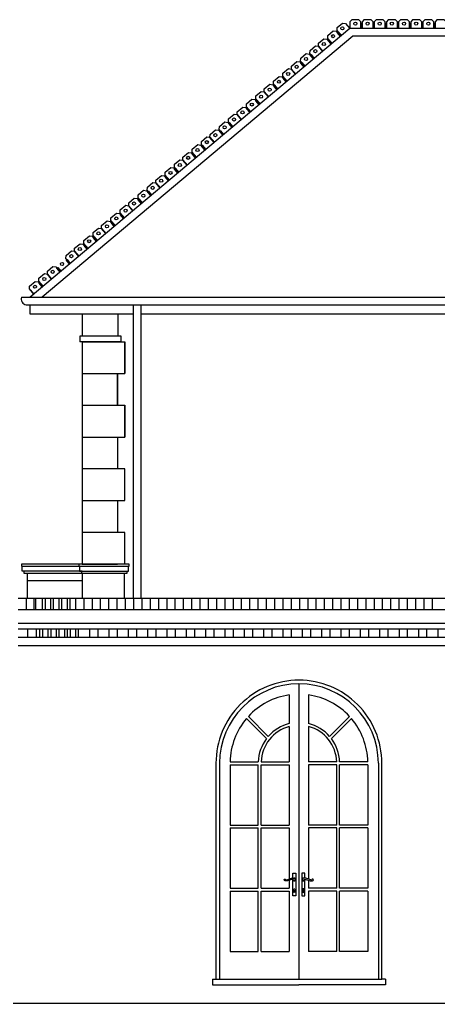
# Model space of a CAD drawing. Header units: millimetres. Extents: x -5841 to 140562, y 1006 to 102310.
# Drawn here: x 14828 to 18615, y 20265 to 29149 of the extents above; entities that cross this region are included whole.
import ezdxf

# ---------------------------------------------------------------- set-up
doc = ezdxf.new("R2010")
doc.units = ezdxf.units.MM
doc.header["$LTSCALE"] = 10
doc.layers.add('CONCEPT HOUSE', color=7, linetype='Continuous')

msp = doc.modelspace()

# ---------------------------------------------------------------- linework, layer by layer
at = {"color": 140, "ltscale": 10, "transparency": 33554559}
for points in [[(17914.3, 29068.9), (17914.3, 29128.9), (17896.8, 29148.9), (17831.8, 29148.9), (17814.3, 29128.9), (17814.3, 29068.9)], [(18024.3, 29068.9), (18024.3, 29128.9), (18006.8, 29148.9), (17941.8, 29148.9), (17924.3, 29128.9), (17924.3, 29068.9)], [(18134.3, 29068.9), (18134.3, 29128.9), (18116.8, 29148.9), (18051.8, 29148.9), (18034.3, 29128.9), (18034.3, 29068.9)], [(18244.3, 29068.9), (18244.3, 29128.9), (18226.8, 29148.9), (18161.8, 29148.9), (18144.3, 29128.9), (18144.3, 29068.9)], [(18354.3, 29068.9), (18354.3, 29128.9), (18336.8, 29148.9), (18271.8, 29148.9), (18254.3, 29128.9), (18254.3, 29068.9)], [(18464.3, 29068.9), (18464.3, 29128.9), (18446.8, 29148.9), (18381.8, 29148.9), (18364.3, 29128.9), (18364.3, 29068.9)], [(18574.3, 29068.9), (18574.3, 29128.9), (18556.8, 29148.9), (18491.8, 29148.9), (18474.3, 29128.9), (18474.3, 29068.9)], [(18684.3, 29068.9), (18684.3, 29128.9), (18666.8, 29148.9), (18601.8, 29148.9), (18584.3, 29128.9), (18584.3, 29068.9)], [(17737, 29004.5), (17698.4, 29050.4), (17698.9, 29077), (17748.6, 29118.8), (17774.9, 29114.8), (17813.5, 29068.9)], [(17924.3, 29068.9), (17924.3, 29113.9), (17914.3, 29113.9), (17914.3, 29068.9)], [(18034.3, 29068.9), (18034.3, 29113.9), (18024.3, 29113.9), (18024.3, 29068.9)], [(18144.3, 29068.9), (18144.3, 29113.9), (18134.3, 29113.9), (18134.3, 29068.9)], [(18254.3, 29068.9), (18254.3, 29113.9), (18244.3, 29113.9), (18244.3, 29068.9)], [(18364.3, 29068.9), (18364.3, 29113.9), (18354.3, 29113.9), (18354.3, 29068.9)], [(18474.3, 29068.9), (18474.3, 29113.9), (18464.3, 29113.9), (18464.3, 29068.9)], [(18584.3, 29068.9), (18584.3, 29113.9), (18574.3, 29113.9), (18574.3, 29068.9)], [(17568.7, 28862.8), (17530, 28908.7), (17530.6, 28935.3), (17580.3, 28977.2), (17606.6, 28973.1), (17645.2, 28927.2)], [(17652.8, 28933.7), (17614.2, 28979.6), (17614.7, 29006.1), (17664.5, 29048), (17690.7, 29044), (17729.4, 28998)], [(17645.2, 28927.2), (17616.2, 28961.7), (17623.9, 28968.1), (17652.8, 28933.7)], [(17729.4, 28998), (17700.4, 29032.5), (17708, 29038.9), (17737, 29004.5)], [(17492.2, 28798.4), (17453.5, 28844.4), (17454, 28870.9), (17503.8, 28912.8), (17530, 28908.7), (17568.7, 28862.8)], [(17408, 28727.6), (17369.4, 28773.5), (17369.9, 28800.1), (17419.6, 28841.9), (17445.9, 28837.9), (17484.5, 28792)], [(17484.5, 28792), (17455.5, 28826.4), (17463.2, 28832.9), (17492.2, 28798.4)], [(17246.8, 28593), (17208.2, 28639), (17208.7, 28665.5), (17258.4, 28707.4), (17284.7, 28703.3), (17323.3, 28657.4)], [(17323.8, 28656.8), (17285.2, 28702.7), (17285.7, 28729.3), (17335.5, 28771.1), (17361.7, 28767.1), (17400.4, 28721.2)], [(17400.4, 28721.2), (17371.4, 28755.6), (17379, 28762), (17408, 28727.6)], [(17162.6, 28522.2), (17124, 28568.1), (17124.5, 28594.7), (17174.2, 28636.5), (17200.5, 28632.5), (17239.1, 28586.6)], [(17239.1, 28586.6), (17210.2, 28621), (17217.8, 28627.5), (17246.8, 28593)], [(17078.5, 28451.4), (17039.8, 28497.3), (17040.3, 28523.9), (17090.1, 28565.7), (17116.3, 28561.7), (17155, 28515.8)], [(17155, 28515.8), (17126, 28550.2), (17133.7, 28556.6), (17162.6, 28522.2)], [(16917.6, 28316.4), (16879, 28362.3), (16879.5, 28388.9), (16929.2, 28430.7), (16955.5, 28426.7), (16994.1, 28380.8)], [(17001.8, 28387.2), (16963.1, 28433.1), (16963.7, 28459.7), (17013.4, 28501.5), (17039.7, 28497.5), (17078.3, 28451.6)], [(16833.5, 28245.6), (16794.8, 28291.5), (16795.3, 28318), (16845.1, 28359.9), (16871.3, 28355.8), (16910, 28309.9)], [(16910, 28309.9), (16881, 28344.4), (16888.6, 28350.8), (16917.6, 28316.4)], [(16994.1, 28380.8), (16965.2, 28415.2), (16972.8, 28421.6), (17001.8, 28387.2)], [(16756.4, 28181.8), (16717.8, 28227.7), (16718.3, 28254.3), (16768, 28296.1), (16794.3, 28292.1), (16832.9, 28246.2)], [(16672.2, 28111), (16633.6, 28156.9), (16634.1, 28183.5), (16683.8, 28225.3), (16710.1, 28221.3), (16748.7, 28175.4)], [(16748.7, 28175.4), (16719.8, 28209.8), (16727.4, 28216.2), (16756.4, 28181.8)], [(16510.7, 27976.8), (16472.1, 28022.7), (16472.6, 28049.3), (16522.3, 28091.1), (16548.6, 28087.1), (16587.2, 28041.2)], [(16588.1, 28040.2), (16549.4, 28086.1), (16550, 28112.6), (16599.7, 28154.5), (16626, 28150.4), (16664.6, 28104.5)], [(16664.6, 28104.5), (16635.6, 28139), (16643.3, 28145.4), (16672.2, 28111)], [(16426.5, 27906), (16387.9, 27951.9), (16388.4, 27978.4), (16438.1, 28020.3), (16464.4, 28016.3), (16503, 27970.3)], [(16503, 27970.3), (16474.1, 28004.8), (16481.7, 28011.2), (16510.7, 27976.8)], [(16342.4, 27835.1), (16303.7, 27881), (16304.3, 27907.6), (16354, 27949.5), (16380.3, 27945.4), (16418.9, 27899.5)], [(16418.9, 27899.5), (16389.9, 27933.9), (16397.6, 27940.4), (16426.5, 27906)], [(16182.3, 27699.1), (16143.7, 27745.1), (16144.2, 27771.6), (16194, 27813.5), (16220.2, 27809.4), (16258.9, 27763.5)], [(16266.5, 27770), (16227.9, 27815.9), (16228.4, 27842.5), (16278.1, 27884.3), (16304.4, 27880.3), (16343, 27834.4)], [(16098.2, 27628.3), (16059.5, 27674.2), (16060.1, 27700.8), (16109.8, 27742.6), (16136.1, 27738.6), (16174.7, 27692.7)], [(16174.7, 27692.7), (16145.7, 27727.1), (16153.4, 27733.6), (16182.3, 27699.1)], [(16258.9, 27763.5), (16229.9, 27798), (16237.5, 27804.4), (16266.5, 27770)], [(16021.4, 27564.3), (15982.7, 27610.2), (15983.3, 27636.8), (16033, 27678.6), (16059.3, 27674.6), (16097.9, 27628.7)], [(15937.2, 27493.5), (15898.6, 27539.4), (15899.1, 27565.9), (15948.8, 27607.8), (15975.1, 27603.7), (16013.7, 27557.8)], [(16013.7, 27557.8), (15984.7, 27592.3), (15992.4, 27598.7), (16021.4, 27564.3)], [(15776.1, 27358.7), (15737.5, 27404.6), (15738, 27431.2), (15787.7, 27473), (15814, 27469), (15852.7, 27423.1)], [(15853, 27422.6), (15814.4, 27468.5), (15814.9, 27495.1), (15864.7, 27537), (15890.9, 27532.9), (15929.6, 27487)], [(15929.6, 27487), (15900.6, 27521.4), (15908.2, 27527.9), (15937.2, 27493.5)], [(15692, 27287.9), (15653.3, 27333.8), (15653.9, 27360.4), (15703.6, 27402.2), (15729.9, 27398.2), (15768.5, 27352.3)], [(15768.5, 27352.3), (15739.5, 27386.7), (15747.2, 27393.1), (15776.1, 27358.7)], [(15607.8, 27217.1), (15569.2, 27263), (15569.7, 27289.5), (15619.4, 27331.4), (15645.7, 27327.4), (15684.3, 27281.4)], [(15684.3, 27281.4), (15655.3, 27315.9), (15663, 27322.3), (15692, 27287.9)], [(15446.9, 27082.1), (15408.3, 27128), (15408.8, 27154.5), (15458.6, 27196.4), (15484.8, 27192.4), (15523.5, 27146.5)], [(15531.1, 27152.9), (15492.5, 27198.8), (15493, 27225.4), (15542.7, 27267.2), (15569, 27263.2), (15607.6, 27217.3)], [(15523.5, 27146.5), (15494.5, 27180.9), (15502.1, 27187.3), (15531.1, 27152.9)], [(15362.8, 27011.2), (15324.1, 27057.1), (15324.7, 27083.7), (15374.4, 27125.6), (15400.7, 27121.5), (15439.3, 27075.6)], [(15439.3, 27075.6), (15410.3, 27110.1), (15418, 27116.5), (15446.9, 27082.1)], [(15286, 26947.2), (15247.3, 26993.1), (15247.8, 27019.7), (15297.6, 27061.5), (15323.8, 27057.5), (15362.5, 27011.6)], [(15117.6, 26805.6), (15079, 26851.5), (15079.5, 26878), (15129.3, 26919.9), (15155.5, 26915.8), (15194.2, 26869.9)], [(15278.3, 26940.8), (15249.3, 26975.2), (15257, 26981.6), (15286, 26947.2)], [(15040.8, 26741.5), (15002.2, 26787.4), (15002.7, 26814), (15052.4, 26855.8), (15078.7, 26851.8), (15117.3, 26805.9)], [(15194.2, 26869.9), (15165.2, 26904.4), (15172.8, 26910.8), (15201.8, 26876.4)], [(14956.7, 26670.7), (14918, 26716.6), (14918.6, 26743.2), (14968.3, 26785), (14994.6, 26781), (15033.2, 26735.1)], [(15033.2, 26735.1), (15004.2, 26769.5), (15011.9, 26775.9), (15040.8, 26741.5)], [(14927.7, 26705.1), (14927.7, 26705.1), (14956.7, 26670.7)], [(14949, 26664.2), (14948.8, 26664.5)], [(14948.8, 26664.5), (14949, 26664.2)]]:
    msp.add_lwpolyline(points, dxfattribs=at)
for centre in [(17746.9, 29070.3), (17864.3, 29112.9), (17974.3, 29112.9), (18084.3, 29112.9), (18194.3, 29112.9), (18304.3, 29112.9), (18414.3, 29112.9), (18524.3, 29112.9), (17662.8, 28999.5), (17502.1, 28864.3), (17578.6, 28928.7), (17417.9, 28793.5), (17333.8, 28722.7), (17256.7, 28658.9), (17088.4, 28517.2), (17172.6, 28588.1), (17011.7, 28453.1), (16927.5, 28382.2), (16766.3, 28247.7), (16843.4, 28311.4), (16682.2, 28176.8), (16598, 28106), (16436.5, 27971.8), (16520.6, 28042.6), (16352.3, 27901), (16276.4, 27835.8), (16192.3, 27765), (16031.3, 27630.1), (16108.1, 27694.2), (15947.1, 27559.3), (15863, 27488.5), (15701.9, 27353.7), (15786.1, 27424.6), (15617.7, 27282.9), (15541, 27218.8), (15456.9, 27147.9), (15295.9, 27013.1), (15372.7, 27077.1), (15211.7, 26942.2), (15127.6, 26871.4), (14966.6, 26736.5), (15050.8, 26807.4)]:
    msp.add_circle(centre, 14, dxfattribs=at)
at = {"layer": 'CONCEPT HOUSE', "color": 140, "ltscale": 10}
for p, q in [((20443.5, 29068.9), (17814.3, 29068.9)), ((20418, 28998.9), (17839.7, 28998.9)), ((14845.6, 26643.5), (23412.2, 26643.5)), ((14887.9, 26573.5), (23369.9, 26573.5)), ((15855.4, 26573.5), (15855.4, 23919.9)), ((15925.4, 26573.5), (15925.4, 23919.9)), ((15855.4, 26487.7), (14923.8, 26487.7)), ((23334, 26487.7), (15925.4, 26487.7)), ((15371, 26289.8), (15371, 26239.8)), ((15394, 26239.8), (15394, 24231.7)), ((15394, 24150.6), (15394, 23919.9)), ((22863.8, 23919.9), (14813.8, 23919.9)), ((22863.8, 23819.9), (14813.8, 23819.9)), ((22863.8, 23694.9), (14813.8, 23694.9)), ((22863.8, 23644.9), (14813.8, 23644.9)), ((22863.8, 23569.9), (14813.8, 23569.9)), ((22863.8, 23494.9), (14813.8, 23494.9)), ((17353.8, 23151.1), (17353.8, 20483.1)), ((16985.9, 23049.7), (16985.9, 23050)), ((17266.8, 23050), (17266.8, 22791.5)), ((17440.8, 23050), (17440.8, 22791.5)), ((17721.7, 23049.7), (17721.7, 23050)), ((17060.3, 22655.7), (16879.2, 22836.8)), ((17076.8, 22675.9), (16896.5, 22856.3)), ((17630.8, 22675.9), (17811, 22856.3)), ((17647.3, 22655.7), (17828.3, 22836.8)), ((17266.8, 22764.7), (17266.8, 22446.1)), ((17440.8, 22764.7), (17440.8, 22446.1)), ((16635.8, 22433.1), (16635.8, 20483.1)), ((16730.8, 22446.1), (16985.9, 22446.1)), ((16730.8, 22420.1), (16730.8, 21875.1)), ((16730.8, 22420.1), (16985.8, 22420.1)), ((16985.8, 21875.1), (16985.8, 22420.1)), ((17011.8, 22420.1), (17266.8, 22420.1)), ((17011.8, 21875.1), (17011.8, 22420.1)), ((17011.9, 22446.1), (17266.8, 22446.1)), ((17266.8, 22420.1), (17266.8, 21875.1)), ((17695.7, 22446.1), (17440.8, 22446.1)), ((17440.8, 22420.1), (17440.8, 21875.1)), ((17695.8, 22420.1), (17440.8, 22420.1)), ((17695.8, 21875.1), (17695.8, 22420.1)), ((17976.8, 22446.1), (17721.7, 22446.1)), ((17976.8, 22420.1), (17721.8, 22420.1)), ((17721.8, 21875.1), (17721.8, 22420.1)), ((17976.8, 22420.1), (17976.8, 21875.1)), ((18071.8, 22433.1), (18071.8, 20483.1)), ((16730.8, 21875.1), (16985.8, 21875.1)), ((17011.8, 21875.1), (17266.8, 21875.1)), ((17695.8, 21875.1), (17440.8, 21875.1)), ((17976.8, 21875.1), (17721.8, 21875.1)), ((16730.8, 21849.1), (16730.8, 21304.1)), ((16730.8, 21849.1), (16985.8, 21849.1)), ((16985.8, 21304.1), (16985.8, 21849.1)), ((17011.8, 21849.1), (17266.8, 21849.1)), ((17011.8, 21304.1), (17011.8, 21849.1)), ((17266.8, 21849.1), (17266.8, 21386.9)), ((17440.8, 21849.1), (17440.8, 21385.9)), ((17695.8, 21849.1), (17440.8, 21849.1)), ((17695.8, 21304.1), (17695.8, 21849.1)), ((17976.8, 21849.1), (17721.8, 21849.1)), ((17721.8, 21304.1), (17721.8, 21849.1)), ((17976.8, 21849.1), (17976.8, 21304.1)), ((17266.8, 21377.8), (17266.8, 21304.1)), ((17440.8, 21377), (17440.8, 21304.1)), ((16730.8, 21304.1), (16985.8, 21304.1)), ((16730.8, 21278.1), (16730.8, 20733.1)), ((16730.8, 21278.1), (16985.8, 21278.1)), ((16985.8, 20733.1), (16985.8, 21278.1)), ((17011.8, 21304.1), (17266.8, 21304.1)), ((17011.8, 20733.1), (17011.8, 21278.1)), ((17011.8, 21278.1), (17266.8, 21278.1)), ((17266.8, 21278.1), (17266.8, 20733.1)), ((17695.8, 21304.1), (17440.8, 21304.1)), ((17440.8, 21278.1), (17440.8, 20733.1)), ((17695.8, 21278.1), (17440.8, 21278.1)), ((17695.8, 20733.1), (17695.8, 21278.1)), ((17976.8, 21304.1), (17721.8, 21304.1)), ((17721.8, 20733.1), (17721.8, 21278.1)), ((17976.8, 21278.1), (17721.8, 21278.1)), ((17976.8, 21278.1), (17976.8, 20733.1)), ((16730.8, 20733.1), (16985.8, 20733.1)), ((17011.8, 20733.1), (17266.8, 20733.1)), ((17695.8, 20733.1), (17440.8, 20733.1)), ((17976.8, 20733.1), (17721.8, 20733.1)), ((16571.8, 20483.1), (18103.8, 20483.1)), ((16571.8, 20483.1), (16571.8, 20433.1)), ((18135.8, 20483.1), (18103.8, 20483.1)), ((18135.8, 20483.1), (18135.8, 20433.1)), ((16571.8, 20433.1), (17353.8, 20433.1)), ((18135.8, 20433.1), (17353.8, 20433.1)), ((6755.4, 20264.8), (28791, 20264.8))]:
    msp.add_line(p, q, dxfattribs=at)
at = {"layer": 'CONCEPT HOUSE', "color": 140, "ltscale": 10, "transparency": 33554559}
for p, q in [((15718.9, 26289.8), (15718.9, 26487.7)), ((15745, 26289.8), (15371, 26289.8)), ((15745, 26239.8), (15371, 26239.8)), ((15745, 26239.8), (15745, 26289.8)), ((15394, 24231.7), (14845.9, 24231.7)), ((14845.9, 24231.7), (14845.9, 24213)), ((14845.9, 24213), (15811.9, 24213)), ((14864.6, 24150.6), (15394, 24150.6)), ((14895.8, 24150.6), (14895.8, 23919.9)), ((14890.8, 23819.9), (14890.8, 23919.9)), ((14960.8, 23819.9), (14960.8, 23919.9)), ((14960.8, 23819.9), (14960.8, 23919.9)), ((14975.8, 23819.9), (14975.8, 23919.9)), ((15035.8, 23819.9), (15035.8, 23919.9)), ((15035.8, 23819.9), (15035.8, 23919.9)), ((15060.8, 23819.9), (15060.8, 23919.9)), ((15110.8, 23819.9), (15110.8, 23919.9)), ((15110.8, 23819.9), (15110.8, 23919.9)), ((15135.8, 23819.9), (15135.8, 23919.9)), ((15135.8, 23819.9), (15135.8, 23919.9)), ((15185.8, 23819.9), (15185.8, 23919.9)), ((15210.8, 23819.9), (15210.8, 23919.9)), ((15210.8, 23819.9), (15210.8, 23919.9)), ((15260.8, 23819.9), (15260.8, 23919.9)), ((15285.8, 23819.9), (15285.8, 23919.9)), ((15285.8, 23819.9), (15285.8, 23919.9)), ((15335.8, 23819.9), (15335.8, 23919.9)), ((15410.8, 23819.9), (15410.8, 23919.9)), ((15485.8, 23819.9), (15485.8, 23919.9)), ((15560.8, 23819.9), (15560.8, 23919.9)), ((15635.8, 23819.9), (15635.8, 23919.9)), ((15710.8, 23819.9), (15710.8, 23919.9)), ((15785.8, 23819.9), (15785.8, 23919.9)), ((15860.8, 23819.9), (15860.8, 23919.9)), ((15935.8, 23819.9), (15935.8, 23919.9)), ((16010.8, 23819.9), (16010.8, 23919.9)), ((16085.8, 23819.9), (16085.8, 23919.9)), ((16160.8, 23819.9), (16160.8, 23919.9)), ((16235.8, 23819.9), (16235.8, 23919.9)), ((16310.8, 23819.9), (16310.8, 23919.9)), ((16385.8, 23819.9), (16385.8, 23919.9)), ((16460.8, 23819.9), (16460.8, 23919.9)), ((16535.8, 23819.9), (16535.8, 23919.9)), ((16610.8, 23819.9), (16610.8, 23919.9)), ((16685.8, 23819.9), (16685.8, 23919.9)), ((16760.8, 23819.9), (16760.8, 23919.9)), ((16835.8, 23819.9), (16835.8, 23919.9)), ((16910.8, 23819.9), (16910.8, 23919.9)), ((16985.8, 23819.9), (16985.8, 23919.9)), ((17060.8, 23819.9), (17060.8, 23919.9)), ((17135.8, 23819.9), (17135.8, 23919.9)), ((17210.8, 23819.9), (17210.8, 23919.9)), ((17285.8, 23819.9), (17285.8, 23919.9)), ((17360.8, 23819.9), (17360.8, 23919.9)), ((17435.8, 23819.9), (17435.8, 23919.9)), ((17510.8, 23819.9), (17510.8, 23919.9)), ((17585.8, 23819.9), (17585.8, 23919.9)), ((17660.8, 23819.9), (17660.8, 23919.9)), ((17735.8, 23819.9), (17735.8, 23919.9)), ((17810.8, 23819.9), (17810.8, 23919.9)), ((17885.8, 23819.9), (17885.8, 23919.9)), ((17960.8, 23819.9), (17960.8, 23919.9)), ((18035.8, 23819.9), (18035.8, 23919.9)), ((18110.8, 23819.9), (18110.8, 23919.9)), ((18185.8, 23819.9), (18185.8, 23919.9)), ((18260.8, 23819.9), (18260.8, 23919.9)), ((18335.8, 23819.9), (18335.8, 23919.9)), ((18410.8, 23819.9), (18410.8, 23919.9)), ((18485.8, 23819.9), (18485.8, 23919.9)), ((18560.8, 23819.9), (18560.8, 23919.9)), ((14898.8, 23644.9), (14898.8, 23569.9)), ((14978.8, 23644.9), (14978.8, 23569.9)), ((15008.8, 23644.9), (15008.8, 23569.9)), ((15033.8, 23644.9), (15033.8, 23569.9)), ((15083.8, 23644.9), (15083.8, 23569.9)), ((15108.8, 23644.9), (15108.8, 23569.9)), ((15108.8, 23644.9), (15108.8, 23569.9)), ((15158.8, 23644.9), (15158.8, 23569.9)), ((15158.8, 23644.9), (15158.8, 23569.9)), ((15183.8, 23644.9), (15183.8, 23569.9)), ((15233.8, 23644.9), (15233.8, 23569.9)), ((15258.8, 23644.9), (15258.8, 23569.9)), ((15283.8, 23644.9), (15283.8, 23569.9)), ((15333.8, 23644.9), (15333.8, 23569.9)), ((15333.8, 23644.9), (15333.8, 23569.9)), ((15358.8, 23644.9), (15358.8, 23569.9)), ((15458.8, 23644.9), (15458.8, 23569.9)), ((15533.8, 23644.9), (15533.8, 23569.9)), ((15633.8, 23644.9), (15633.8, 23569.9)), ((15708.8, 23644.9), (15708.8, 23569.9)), ((15808.8, 23644.9), (15808.8, 23569.9)), ((15883.8, 23644.9), (15883.8, 23569.9)), ((15983.8, 23644.9), (15983.8, 23569.9)), ((16058.8, 23644.9), (16058.8, 23569.9)), ((16158.8, 23644.9), (16158.8, 23569.9)), ((16233.8, 23644.9), (16233.8, 23569.9)), ((16333.8, 23644.9), (16333.8, 23569.9)), ((16408.8, 23644.9), (16408.8, 23569.9)), ((16508.8, 23644.9), (16508.8, 23569.9)), ((16583.8, 23644.9), (16583.8, 23569.9)), ((16683.8, 23644.9), (16683.8, 23569.9)), ((16758.8, 23644.9), (16758.8, 23569.9)), ((16858.8, 23644.9), (16858.8, 23569.9)), ((16933.8, 23644.9), (16933.8, 23569.9)), ((17033.8, 23644.9), (17033.8, 23569.9)), ((17108.8, 23644.9), (17108.8, 23569.9)), ((17208.8, 23644.9), (17208.8, 23569.9)), ((17283.8, 23644.9), (17283.8, 23569.9)), ((17383.8, 23644.9), (17383.8, 23569.9)), ((17458.8, 23644.9), (17458.8, 23569.9)), ((17558.8, 23644.9), (17558.8, 23569.9)), ((17633.8, 23644.9), (17633.8, 23569.9)), ((17733.8, 23644.9), (17733.8, 23569.9)), ((17808.8, 23644.9), (17808.8, 23569.9)), ((17908.8, 23644.9), (17908.8, 23569.9)), ((17983.8, 23644.9), (17983.8, 23569.9)), ((18083.8, 23644.9), (18083.8, 23569.9)), ((18158.8, 23644.9), (18158.8, 23569.9)), ((18258.8, 23644.9), (18258.8, 23569.9)), ((18333.8, 23644.9), (18333.8, 23569.9)), ((18433.8, 23644.9), (18433.8, 23569.9)), ((18508.8, 23644.9), (18508.8, 23569.9)), ((18608.8, 23644.9), (18608.8, 23569.9))]:
    msp.add_line(p, q, dxfattribs=at)
at = {"layer": 'CONCEPT HOUSE', "color": 140, "ltscale": 10}
for points in [[(17814.3, 29068.9), (14923.8, 26643.5)], [(17839.7, 28998.9), (15032.7, 26643.5)], [(14923.8, 26487.7), (14923.8, 26573.5)], [(15394, 26487.7), (15394, 26289.8)], [(15811.9, 24213), (15818.1, 24213), (15818.1, 24231.7), (15362.8, 24231.7), (15362.8, 24213), (15369, 24213)], [(15369, 24213), (15369, 24169.3), (15811.9, 24169.3), (15811.9, 24213)], [(15387.8, 24169.3), (15387.8, 24150.6), (15799.4, 24150.6), (15799.4, 24169.3)], [(15394, 24231.7), (15712.1, 24231.7)], [(15774.5, 24150.6), (15774.5, 23919.9)], [(17297.6, 21395.8), (17297.6, 21441.1), (17325.6, 21441.1), (17325.6, 21236.1), (17297.6, 21236.1), (17297.6, 21383.4)], [(17407.3, 21395.8), (17407.3, 21441.1), (17379.3, 21441.1), (17379.3, 21236.1), (17407.3, 21236.1), (17407.3, 21383.4)]]:
    msp.add_lwpolyline(points, dxfattribs=at)
at = {"layer": 'CONCEPT HOUSE', "color": 140, "ltscale": 10, "transparency": 33554559}
for points in [[(15394, 25953.2), (15712.1, 25953.2), (15712.1, 25666.3), (15712.1, 25953.2), (15780.7, 25953.2), (15780.7, 26240.1), (15780.7, 25953.2)], [(15394, 26240.1), (15780.7, 26240.1)], [(15394, 25666.3), (15780.7, 25666.3)], [(15712.1, 25379.4), (15780.7, 25379.4), (15780.7, 25666.3), (15780.7, 25379.4)], [(15394, 25379.4), (15712.1, 25379.4), (15712.1, 25092.4)], [(15712.1, 24805.5), (15780.7, 24805.5), (15780.7, 25092.4), (15394, 25092.4)], [(15394, 24805.5), (15712.1, 24805.5), (15712.1, 24518.6)], [(15818.1, 24231.7), (15780.7, 24231.7), (15780.7, 24518.6), (15394, 24518.6)], [(15394, 24169.3), (14852.2, 24169.3), (14852.2, 24213)], [(14864.6, 24169.3), (14864.6, 24150.6)], [(15394, 24082), (14895.8, 24082)]]:
    msp.add_lwpolyline(points, dxfattribs=at)
at = {"layer": 'CONCEPT HOUSE', "color": 140, "ltscale": 10}
for points in [[(18103.8, 20483.1), (18103.8, 22433.1, 0.414214), (17353.8, 23183.1, 0.414214), (16603.8, 22433.1), (16603.8, 20483.1)], [(17417.3, 21384.2), (17455.4, 21372.5, 0.122521), (17475.8, 21372, 0.313507), (17484.5, 21380.1, 0.763163), (17474.1, 21385.1), (17469.9, 21380.4, -0.269567), (17461.9, 21378.8), (17416.9, 21394.1, 0.108183), (17401.6, 21395.6, 0.187737), (17387.4, 21389.4, 0.986499), (17399.1, 21376.8), (17404.7, 21382, -0.237525), (17418.6, 21383.8)]]:
    msp.add_lwpolyline(points, format="xyb", dxfattribs=at)
for points in [[(17317.5, 21389.4, -0.986499), (17305.9, 21376.8), (17300.2, 21382, 0.237525), (17286.3, 21383.8), (17249.6, 21372.5, -0.122521), (17229.1, 21372, -0.313507), (17220.5, 21380.1, -0.763163), (17230.8, 21385.1), (17235.1, 21380.4, 0.269567), (17243.1, 21378.8), (17288, 21394.1, -0.108183), (17303.4, 21395.6, -0.187737)], [(17316.8, 21271.1, -1), (17306.3, 21271.1), (17306.3, 21284.1, -3), (17316.8, 21284.1)], [(17388.1, 21271.1, 1), (17398.6, 21271.1), (17398.6, 21284.1, 3), (17388.1, 21284.1)]]:
    msp.add_lwpolyline(points, format="xyb", close=True, dxfattribs=at)
for centre, radius, start, end in [((14896.2, 26626.3), 53.5, 161.25895, 261.0742), ((17353.8, 22433.1), 718, 90, 180), ((17353.8, 22433.1), 718, 0, 90), ((17353.8, 22433.1), 623, 98.02741, 137.21881), ((17353.8, 22433.1), 623, 42.78119, 81.97259), ((17353.8, 22433.1), 623, 139.61443, 178.80434), ((17353.8, 22433.1), 623, 1.19566, 40.38557), ((17354.7, 22433.1), 343, 104.84688, 177.82792), ((17354.7, 22433.1), 369, 103.77927, 138.85415), ((17352.9, 22433.1), 369, 41.14585, 76.22073), ((17352.9, 22433.1), 343, 2.17208, 75.15312), ((17354.7, 22433.1), 369, 142.91357, 177.98103), ((17352.9, 22433.1), 369, 2.01897, 37.08643), ((17311.6, 21383.1), 12, 183.52791, 104.83255), ((17393.3, 21383.1), 12, 75.16745, 356.47209)]:
    msp.add_arc(centre, radius, start, end, dxfattribs=at)

doc.saveas('drawing.dxf')
